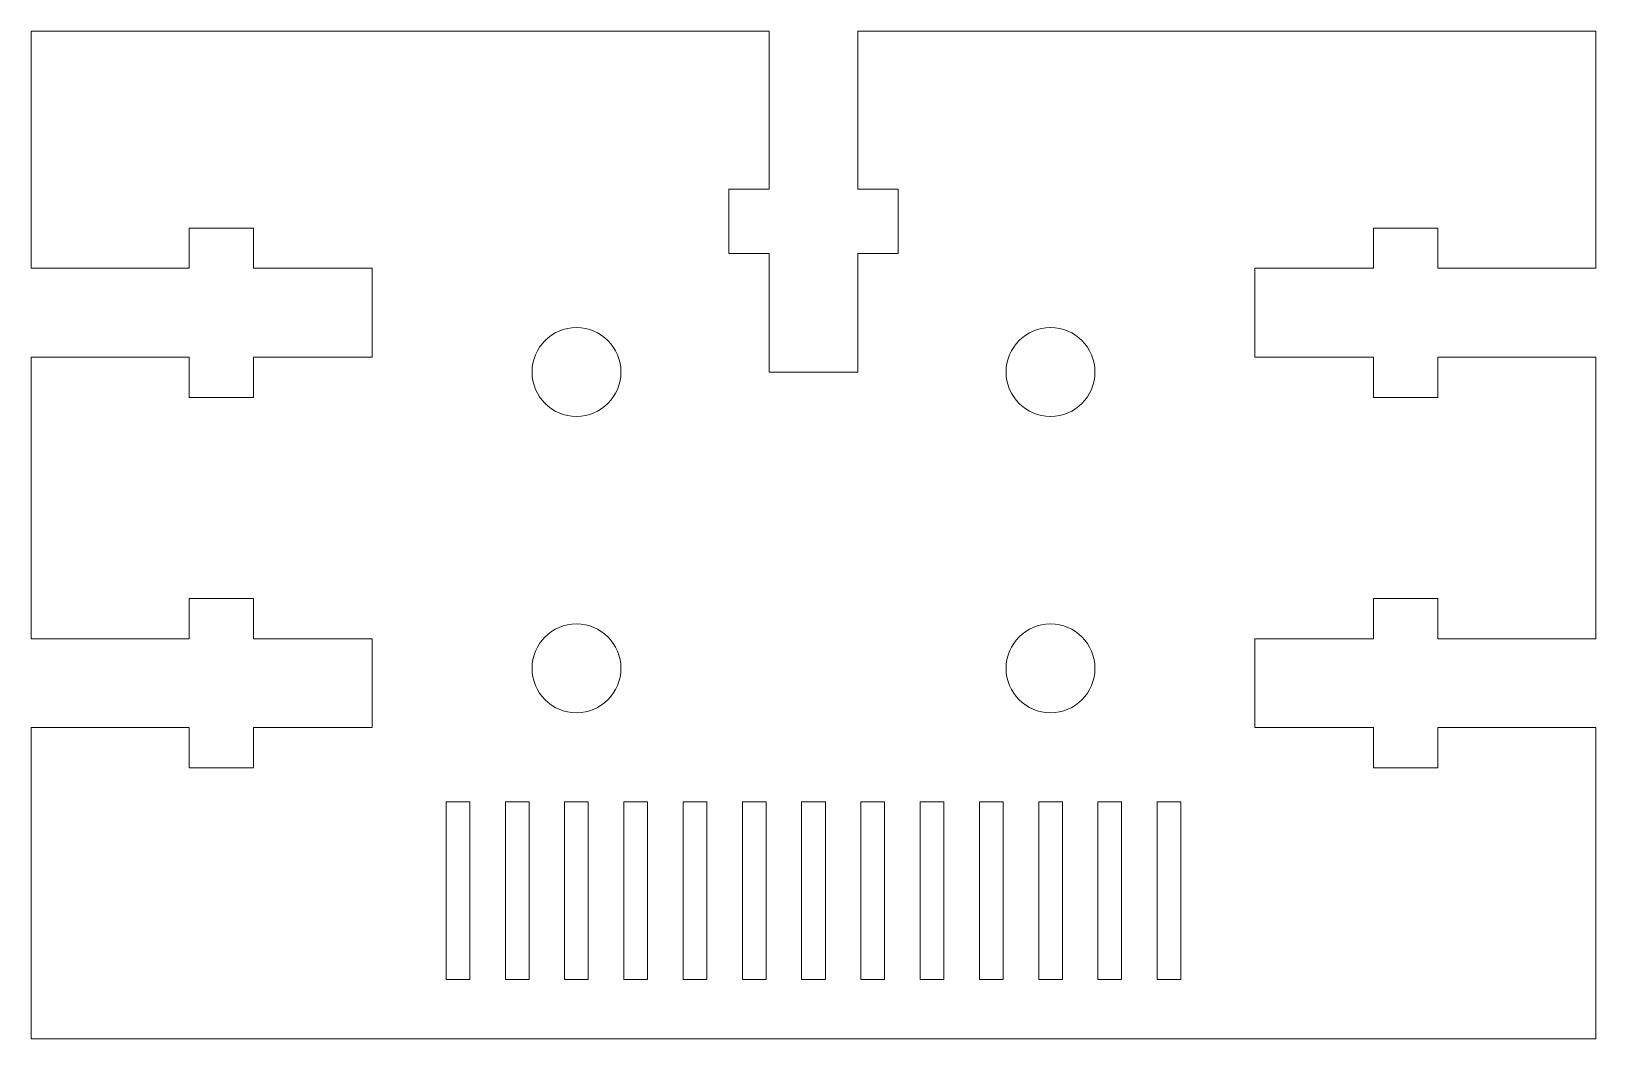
# Model space of a CAD drawing. Header units: millimetres. Extents: x -26.4 to 26.4, y -34 to 0.
import ezdxf

# ---------------------------------------------------------------- set-up
doc = ezdxf.new("R2010")
doc.units = ezdxf.units.MM
doc.layers.get('0').update_dxf_attribs({"linetype": 'CONTINUOUS', "lineweight": 0, "true_color": 0x000000})

# ---------------------------------------------------------------- blocks, each defined once
blk = doc.blocks.new('m3-t-slot')
for p, q in [((-1.5, 11.5), (1.5, 11.5)), ((-1.5, 7.5), (-1.5, 11.5)), ((1.5, 11.5), (1.5, 7.5)), ((-2.86, 5.33), (-2.86, 7.5)), ((-2.86, 7.5), (-1.5, 7.5)), ((1.5, 7.5), (2.86, 7.5)), ((2.86, 7.5), (2.86, 5.33)), ((-1.5, 5.33), (-2.86, 5.33)), ((-1.5, 0), (-1.5, 5.33)), ((1.5, 5.33), (1.5, 0)), ((2.86, 5.33), (1.5, 5.33))]:
    blk.add_line(p, q)

msp = doc.modelspace()

# ---------------------------------------------------------------- linework, layer by layer
for p, q in [((-26.4, 0), (-1.5, 0)), ((-26.4, -8), (-26.4, 0)), ((1.5, 0), (26.4, 0)), ((26.4, 0), (26.4, -8)), ((-26.4, -20.5), (-26.4, -11)), ((26.4, -11), (26.4, -20.5)), ((-26.4, -34), (-26.4, -23.5)), ((26.4, -23.5), (26.4, -34)), ((-12.4, -32), (-12.4, -26)), ((-12.4, -26), (-11.6, -26)), ((-11.6, -26), (-11.6, -32)), ((-10.4, -32), (-10.4, -26)), ((-10.4, -26), (-9.6, -26)), ((-9.6, -26), (-9.6, -32)), ((-8.4, -32), (-8.4, -26)), ((-8.4, -26), (-7.6, -26)), ((-7.6, -26), (-7.6, -32)), ((-6.4, -32), (-6.4, -26)), ((-6.4, -26), (-5.6, -26)), ((-5.6, -26), (-5.6, -32)), ((-4.4, -32), (-4.4, -26)), ((-4.4, -26), (-3.6, -26)), ((-3.6, -26), (-3.6, -32)), ((-2.4, -32), (-2.4, -26)), ((-2.4, -26), (-1.6, -26)), ((-1.6, -26), (-1.6, -32)), ((-0.4, -32), (-0.4, -26)), ((-0.4, -26), (0.4, -26)), ((0.4, -26), (0.4, -32)), ((1.6, -32), (1.6, -26)), ((1.6, -26), (2.4, -26)), ((2.4, -26), (2.4, -32)), ((3.6, -32), (3.6, -26)), ((3.6, -26), (4.4, -26)), ((4.4, -26), (4.4, -32)), ((5.6, -32), (5.6, -26)), ((5.6, -26), (6.4, -26)), ((6.4, -26), (6.4, -32)), ((7.6, -32), (7.6, -26)), ((7.6, -26), (8.4, -26)), ((8.4, -26), (8.4, -32)), ((9.6, -32), (9.6, -26)), ((9.6, -26), (10.4, -26)), ((10.4, -26), (10.4, -32)), ((11.6, -32), (11.6, -26)), ((11.6, -26), (12.4, -26)), ((12.4, -26), (12.4, -32)), ((-11.6, -32), (-12.4, -32)), ((-9.6, -32), (-10.4, -32)), ((-7.6, -32), (-8.4, -32)), ((-5.6, -32), (-6.4, -32)), ((-3.6, -32), (-4.4, -32)), ((-1.6, -32), (-2.4, -32)), ((0.4, -32), (-0.4, -32)), ((2.4, -32), (1.6, -32)), ((4.4, -32), (3.6, -32)), ((6.4, -32), (5.6, -32)), ((8.4, -32), (7.6, -32)), ((10.4, -32), (9.6, -32)), ((12.4, -32), (11.6, -32)), ((26.4, -34), (-26.4, -34))]:
    msp.add_line(p, q)
for centre in [(-8, -11.5), (8, -11.5), (-8, -21.5), (8, -21.5)]:
    msp.add_circle(centre, 1.5)

# ---------------------------------------------------------------- block references
for p, rotation in [((0, 0), 180), ((26.4, -9.5), 90), ((26.4, -22), 90)]:
    msp.add_blockref('m3-t-slot', p, dxfattribs=dict(rotation=rotation))
at = {"yscale": -1, "rotation": 90}
for p in [(-26.4, -9.5), (-26.4, -22)]:
    msp.add_blockref('m3-t-slot', p, dxfattribs=at)

doc.saveas('drawing.dxf')
